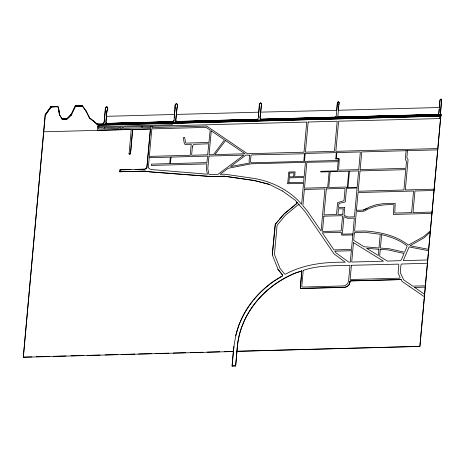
<?xml version="1.0" encoding="UTF-8"?>
<svg xmlns="http://www.w3.org/2000/svg" width="465" height="465" viewBox="0 0 465 465"><rect width="100%" height="100%" fill="white"/><g stroke="black" fill="none" stroke-linecap="round" stroke-linejoin="round"><path stroke-width="0.7" d="M259.377 105.549L260.051 103.277L260.882 103.015L261.324 103.486M261.417 104.114L259.999 117.523L260.371 119.18M350.005 281.621A0.727 0.628 -27.2 0 1 350.773 280.947L401.138 279.581L350.703 280.825A0.727 0.628 -27.2 0 0 349.942 281.494L349.942 282.331A5.435 4.726 -27.2 0 1 348.733 285.155L347.529 286.26A5.435 4.726 -27.2 0 1 344.46 287.347L301.308 288.527A1.087 0.947 -27.2 0 1 300.344 287.579L301.855 270.956L296.06 272.728A86.967 75.621 -27.2 0 0 237.365 346.297L235.65 365.949L232.128 366.042C233.32 348.674 234.813 330.743 243.445 315.206A90.594 78.771 -27.2 0 1 274.205 281.046L282.714 275.716A1.814 1.575 -27.2 0 0 282.424 274.955L278.024 269.27L282.424 274.955M98.83 125.166L98.754 126.742L98.83 125.166L440.041 115.878M224.694 351.639L233.453 351.534L23.314 357.254L45.262 115.012L50.912 106.88L57.143 106.561L57.858 106.712L58.468 107.607L59.601 114.931L59.375 114.652L62.304 119.214L66.89 119.127L62.078 118.935L67.152 118.558L71.267 114.454L75.161 106.305C75.429 105.456 75.789 106.938 75.388 106.026M23.314 357.254L45.163 114.902L50.836 106.747L57.108 106.415L58.084 106.991L57.102 106.479M45.384 115.25L50.976 107.09L57.265 106.799L57.108 106.415M82.096 105.741L82.758 106.299L82.096 105.741L75.719 105.974L82.578 106.101M97.435 130.479L97.993 124.393L96.761 123.876L89.629 118.04L86.089 111.03L82.572 105.962M98.057 124.457L97.894 124.074M103.027 123.998L97.226 123.946L97.987 124.457L103.189 124.318L103.765 123.521L104.259 122.039L105.514 108.304L106.328 107.031L107.281 107.049M103.067 124.079L104.137 121.801L105.398 108.031L106.537 106.642L107.537 107.357M106.369 123.655L105.898 121.72L106.88 110.937L107.665 109.269L107.595 107.549M106.27 123.376L106.02 121.958L106.88 110.937M119.86 171.742L144.743 171.062L149.742 171.783L211.459 176.502L224.432 176.148L254.396 180.478L269.09 184.332L254.46 180.6L224.496 176.276L211.523 176.63L149.806 171.911L144.807 171.19L119.86 171.742L120.04 169.789L130.712 169.498M119.924 171.87L120.04 169.789M120.104 169.917L145.004 169.237L146.806 168.092L150.433 128.91L132.641 129.392L130.52 153.543A0.727 0.628 -27.2 0 1 129.752 154.211A0.727 0.628 -27.2 0 1 129.107 153.584L131.235 129.433L97.731 130.345M130.52 153.543L132.641 129.392M141.29 126.561L141.174 127.863L123.551 128.34L123.673 127.038L306.755 122.057L304.005 152.195L247.444 153.735L206.687 126.079L151.962 127.567L152.078 126.265M142.348 126.532L142.232 127.834L150.55 127.608L150.672 126.306M135.693 169.365L144.941 169.109L146.899 167.65L150.433 128.91M174.166 117.866L175.09 107.729L174.102 120.133L173.619 121.592L105.793 123.434M176.212 121.754L175.741 119.819L177.403 104.712M261.464 103.881L260.487 102.73L259.331 104.288L258.36 117.843L257.877 119.296L176.107 121.475L175.863 120.057L176.956 108.06L177.607 106.154L177.235 104.224M232.128 366.042L233.912 346.518M235.65 365.949L237.365 346.297M258.296 116.924L259.441 105.956M260.034 118.017L261.539 104.863L261.342 103.643M278.087 269.398L272.298 254.872L274.978 225.473M279.442 219.265L283.981 213.964L296.176 203.903A1.814 1.575 -27.2 0 0 296.786 202.13L296.85 202.258A1.814 1.575 -27.2 0 1 296.24 204.03L284.045 214.092L275.42 224.171L272.298 254.872M300.344 287.579L301.791 270.828M338.142 117.11L337.91 115.779L339.113 102.562L338.247 101.637L337.317 102.596L336.759 110.298L260.487 112.135M339.043 102.364L338.369 101.876L337.439 102.841L336.253 115.855L335.248 118L97.865 124.219L96.551 123.609L96.714 123.928L97.127 124.068L89.466 117.726L89.571 118.081M338.613 106.52L338.415 110.252L439.408 107.502M338.735 105.119L339.113 102.562M352.796 234.837L351.464 249.426L333.946 249.903L322.326 232.831L341.118 232.32L341.653 235.139L352.859 234.965L354.318 218.149L347.721 218.329L343.931 216.603L342.531 231.959L342.147 232.291L342.333 234.151L352.883 233.86M300.274 287.451A1.087 0.947 -27.2 0 0 301.239 288.399L344.391 287.219A5.435 4.726 -27.2 0 0 347.465 286.132L348.669 285.028A5.435 4.726 -27.2 0 0 349.878 282.203L349.942 281.494M431.944 213.389L393.349 214.429L393.948 205.013L393.623 204.699C383.398 204.315 372.959 205.71 364.107 211.18L356.963 211.651A0.727 0.628 -27.2 0 0 356.271 212.069L354.626 230.855A1.087 0.947 -27.2 0 0 355.429 231.215L365.066 230.977C380.056 232.029 395.802 235.4 407.886 244.764A1.087 0.947 -27.2 0 0 408.473 245.014L423.725 236.58L430.352 230.814M356.469 209.965L358.056 192.545L413.571 191.034L411.601 212.644L394.791 213.063L395.198 203.356L383.195 203.682L376.464 204.652L369.844 206.919L363.554 210.046L357.079 210.349A0.727 0.628 -27.2 0 1 356.469 209.965L356.533 210.093M406.085 150.712L405.288 159.402L406.509 161.402L405.875 168.353L360.148 169.597L361.758 151.921L437.739 149.852M407.491 150.672L406.858 157.623L408.072 159.687L405.311 189.964L434.153 189.179M439.082 109.461L438.89 113.175C435.577 116.291 445.115 113.739 438.338 114.704M439.274 107.38L439.954 99.917L440.878 98.958L441.68 99.684M438.89 113.175L440.076 100.155L440.739 99.283L441.488 99.405M439.64 114.913L439.454 118.569L440.669 118.54L338.596 121.191L335.846 151.328L437.856 148.55M440.849 114.657L440.425 112.861L441.628 99.644L440.547 113.1L440.774 114.431M419.819 346.326L236.906 351.308L419.883 346.454L440.826 115.971M419.883 346.454L440.861 114.884L440.89 116.099M172.91 122.179L174.102 120.133M235.563 335.753L238.76 325.256L243.381 315.078A90.594 78.771 -27.2 0 1 252.786 300.797M105.997 123.591L173.369 121.824L173.486 121.382M257.837 119.278L176.148 121.586M278.535 220.329L275.356 224.043L275.111 224.886M66.867 119.063L71.43 114.768L75.324 106.625C76.068 106.375 75.871 105.532 75.225 106.328L70.924 115.047M71.61 113.96L67.216 118.691L62.118 119.011M71.43 114.768L71.546 113.942M97.388 124.26L96.964 123.748M106.578 123.986L106.316 123.562L173.369 121.824M257.168 119.883L257.744 119.087M175.991 121.237L176.345 121.97L257.325 119.767L257.755 119.412M439.762 115.157L441.111 115.117L440.75 114.314L260.365 119.18L260.47 119.453L260.249 118.941L260.603 119.679L335.288 117.645L335.788 117.25M82.224 106.119L75.871 106.229M50.871 106.799L45.163 114.902M75.266 106.409L75.76 106.049M335.125 117.761L335.434 117.383L437.989 114.797M282.278 190.859L295.176 200.194L305.232 211.79L334.085 253.966L345.257 262.214C324.814 261.946 303.785 264.23 285.539 274.147L285.475 274.152A1.814 1.575 -27.2 0 1 284.127 273.571L279.936 268.2L274.449 254.402L277.105 225.24L285.452 215.219L297.484 205.292A1.814 1.575 -27.2 0 1 299.233 204.879M96.97 123.888L89.873 118.267C88.612 116.75 90.518 119.366 89.919 118.22M96.714 123.928L96.598 123.556M67.152 118.558L67.338 118.93L71.046 115.291L70.883 114.971M107.002 111.176L107.851 108.903L107.409 107.119M51.034 107.119L50.836 106.747M430.23 232.186L423.766 238.004L410.043 245.758L428.66 249.362M82.7 106.34L82.596 105.985M89.222 117.523L86.089 111.03M282.04 276.094L274.135 280.918A90.594 78.771 -27.2 0 0 253.698 299.669M62.24 119.249L59.433 114.611L59.601 114.931M301.855 270.956L296.124 272.856A86.967 75.621 -27.2 0 0 237.429 346.425M51.138 106.584L51.33 106.956M59.032 111.28L58.805 110.978M62.141 118.895L66.704 118.749L66.89 119.127M260.406 119.29L335.713 117.29M338.16 117.174L438.414 114.495M176.189 121.696L257.598 119.482M260.441 119.406L335.823 117.174M438.292 114.611L335.684 117.244M106.078 123.754L173.224 121.94M260.505 119.517L335.422 117.476M260.528 119.563L335.445 117.523M338.282 117.447L438.158 114.727L335.556 117.36M106.223 123.911L173.044 122.01M438.233 114.872L441.018 114.96L438.111 115.035M338.427 117.674L441.111 115.117M338.45 117.75L335.259 117.593M97.993 124.393L103.189 124.318L103.032 123.934M335.248 118L338.549 117.912L338.02 116.878L338.305 117.511M98.888 125.283L439.675 116.128L172.323 123.283L172.19 124.742L97.348 126.782M132.705 129.52L150.497 129.038M434.031 190.481L414.978 190.999L413.007 212.61L432.061 212.087M427.695 259.97L403.265 260.638L409.072 246.932L428.538 250.699M427.399 263.225L401.551 264.027A1.814 1.575 -27.2 0 0 400.929 265.195L400.255 272.566L403.649 279.831L412.769 286.149L425.336 285.806M414.641 287.527L425.219 287.108M23.25 357.126L31.946 356.888M36.293 356.771L49.337 356.417M53.684 356.3L66.001 355.963M71.075 355.824L83.392 355.487M87.74 355.37L100.056 355.033M105.131 354.9L117.447 354.562M121.795 354.44L134.838 354.086M138.465 353.987L151.509 353.632M155.856 353.516L168.9 353.162M173.247 353.04L185.564 352.708M190.638 352.569L202.955 352.232M207.303 352.115L219.62 351.778M232.064 365.914L235.581 365.821M75.324 106.625L75.173 106.293M97.261 123.882L97.987 124.457M82.061 105.799L86.252 111.35M269.026 184.204L282.36 190.97M414.577 287.399L424.562 294.304M424.342 296.717L409.799 286.754M409.845 286.777L401.94 281.308L401.068 279.453M177.119 104.096L176.142 103.922L175.497 104.584L175.055 107.525M71.046 115.291L70.831 114.931M57.887 106.648L58.468 107.607L59.537 114.971M177.357 104.462L176.363 103.579C174.747 104.195 174.526 106.572 175.212 107.967M338.183 117.273L338.549 117.912M260.417 119.366L260.673 119.79M176.159 121.661L176.415 122.08M439.286 107.264L439.396 107.618M440.657 114.198L440.919 114.768M367.164 208.256L363.554 210.046M258.732 112.181L176.229 114.425M282.714 275.85L282.65 275.588A1.814 1.575 -27.2 0 0 282.36 274.827M174.474 114.471L106.392 116.326M173.474 121.661L106.305 123.487L106.148 123.138M131.235 129.433L43.797 131.81M129.107 153.584L129.043 153.456A0.727 0.628 -27.2 0 0 129.689 154.084A0.727 0.628 -27.2 0 0 130.45 153.415M96.929 123.812L97.092 124.126M89.873 118.267L90.036 118.587M86.031 111.071L86.194 111.391M89.117 117.163L89.28 117.482M75.987 105.898L76.15 106.218M71.267 114.454L71.482 114.809M58.294 107.27L59.415 114.727M441.558 99.446L441.75 99.882M249.618 155.258L249.071 161.227L249.589 163.029L230.559 166.551L246.008 155.072L249.618 155.258M287.725 183.425L288.05 183.745L303.529 183.32L301.611 204.321C289.916 190.511 272.688 181.844 255.029 178.554L224.787 174.195L220.404 174.311A0.668 0.581 -27.2 0 1 220.52 174.009L228.234 168.278L251.309 163.796L305.441 162.326L304.151 176.491L294.653 176.746L295.095 171.864L288.765 172.038L287.725 183.425M288.87 182.419L289.195 182.739L303.616 182.344L304.058 177.461L289.288 177.868L288.87 182.419M304.488 153.758L303.825 161.07L303.447 161.402L251.036 162.831L250.501 160.966L250.99 155.583A0.727 0.628 -27.2 0 1 251.757 154.915L304.488 153.758M335.759 158.92L338.66 159.059L338.619 160.448L304.499 161.378L305.22 153.456L336.334 152.613L335.759 158.92M336.334 158.396L339.305 158.658L338.613 170.144L358.742 169.638L360.352 151.956L336.863 152.596L336.334 158.396M338.154 161.715L337.323 170.87L320.699 171.323L320.635 171.974L329.127 171.742L327.686 187.535L304.488 188.162L306.848 162.285L338.154 161.715M343.228 208.907L342.688 214.865L341.252 214.406L337.933 214.499L338.456 208.756L343.228 208.907M344.751 207.564L344.048 215.301L347.837 217.027L354.435 216.847L357.062 188.029L346.512 188.319L345.263 201.984L338.939 203.455L338.572 207.454L344.751 207.564M98.667 127.718L98.545 129.02L103.282 128.892L103.399 127.59L98.667 127.718M104.456 127.561L104.334 128.863L118.808 128.468L118.924 127.172L104.456 127.561M119.976 127.143L119.86 128.439L122.498 128.369L122.615 127.067L119.976 127.143M149.213 157.693L148.306 167.609L149.271 168.731L151.555 169.574L207.338 174.201A1.709 1.482 -27.2 0 0 207.367 173.875L206.379 168.905L206.838 163.913L151.311 165.424L151.433 164.122L169.725 163.628L170.318 157.118L149.213 157.693M151.84 128.869L149.329 156.391L190.208 155.281L191.214 144.255L185.064 144.423A2.273 1.976 -27.2 0 1 184.564 143.981L184.268 143.4A2.273 1.976 -27.2 0 1 184.21 142.738L183.216 137.762L184.605 137.39L185.692 142.825A1.535 1.337 -27.2 0 0 185.901 143.104L208.925 142.476L210.18 130.148L206.111 127.393L151.84 128.869M171.021 157.1L170.428 163.604L206.954 162.611L207.547 156.106L171.021 157.1M192.376 146.923L191.621 155.24L207.669 154.804L208.791 143.778L194.207 144.319A3.29 2.86 -27.2 0 0 192.376 146.923M208.954 156.066L207.803 168.696L208.93 174.334L211.633 174.549L217.899 174.381L243.805 155.13L208.954 156.066M211.25 130.88L209.076 154.764L213.482 154.647L224.49 139.86L211.25 130.88M289.73 172.986L289.375 176.892L293.595 176.776L293.956 172.87L289.73 172.986M308.161 122.016L305.412 152.154L334.44 151.363L337.189 121.226L308.161 122.016M304.372 189.464L302.884 205.78L307.005 210.535L321.088 231.012L324.93 188.906L304.372 189.464M303.238 270.351L301.802 286.109A1.087 0.947 -27.2 0 0 302.767 287.056L342.868 285.963L344.92 285.539A5.435 4.726 -27.2 0 0 348.018 282.819L348.587 280.941L350.011 265.329C334.376 265.875 318.246 265.172 303.238 270.351M323.843 216.179L322.507 230.878A0.727 0.628 -27.2 0 0 323.146 231.512L341.118 230.931L342.566 216.167L341.136 215.708L323.843 216.179M326.337 188.866L323.966 214.877L336.521 214.534L337.613 202.577L343.978 200.723L345.042 189.005A0.727 0.628 -27.2 0 0 344.402 188.377L326.337 188.866M330.179 171.713L328.738 187.505L345.925 187.035A0.727 0.628 -27.2 0 1 346.57 187.668L347.274 187.645L348.773 171.207L330.179 171.713M349.477 171.184L347.977 187.628L357.12 187.378L358.62 170.94L349.477 171.184M351.342 250.728L350.308 262.08L348.733 262.12L336.096 252.937L334.812 251.176L351.342 250.728M351.418 265.294L350.18 278.89A0.727 0.628 -27.2 0 0 350.825 279.523L399.685 278.192A1.436 1.25 -27.2 0 0 400.092 277.349L398.104 273.089L398.819 265.253A1.814 1.575 -27.2 0 0 398.406 264.114L351.418 265.294M353.487 242.66L351.714 262.039L383.491 261.173L353.487 242.66M354.365 233.017L353.696 240.318L364.072 246.717L378.998 248.014L380.248 234.29L364.822 232.279L355.312 232.517A1.087 0.947 -27.2 0 0 354.44 232.924L354.365 233.017M360.026 170.899L358.172 191.249L403.905 189.999L405.759 169.655L360.026 170.899M378.876 249.321L378.312 255.506L366.56 248.258L378.876 249.321M380.271 249.409L379.643 256.325L387.328 261.068L400.26 260.673A1.814 1.575 -27.2 0 0 401.435 259.61L404.062 253.495L388.141 249.903L380.271 249.409M381.62 234.639L380.393 248.101L388.484 248.606L404.602 252.245L407.084 246.409A1.087 0.947 -27.2 0 0 406.823 245.729C399.627 239.946 390.53 236.784 381.62 234.639M225.566 140.587L214.888 154.607L245.014 153.787L225.566 140.587M257.459 119.598L176.247 121.813L257.459 119.598M148.916 171.631L147.626 171.428L148.916 171.631"/></g></svg>
